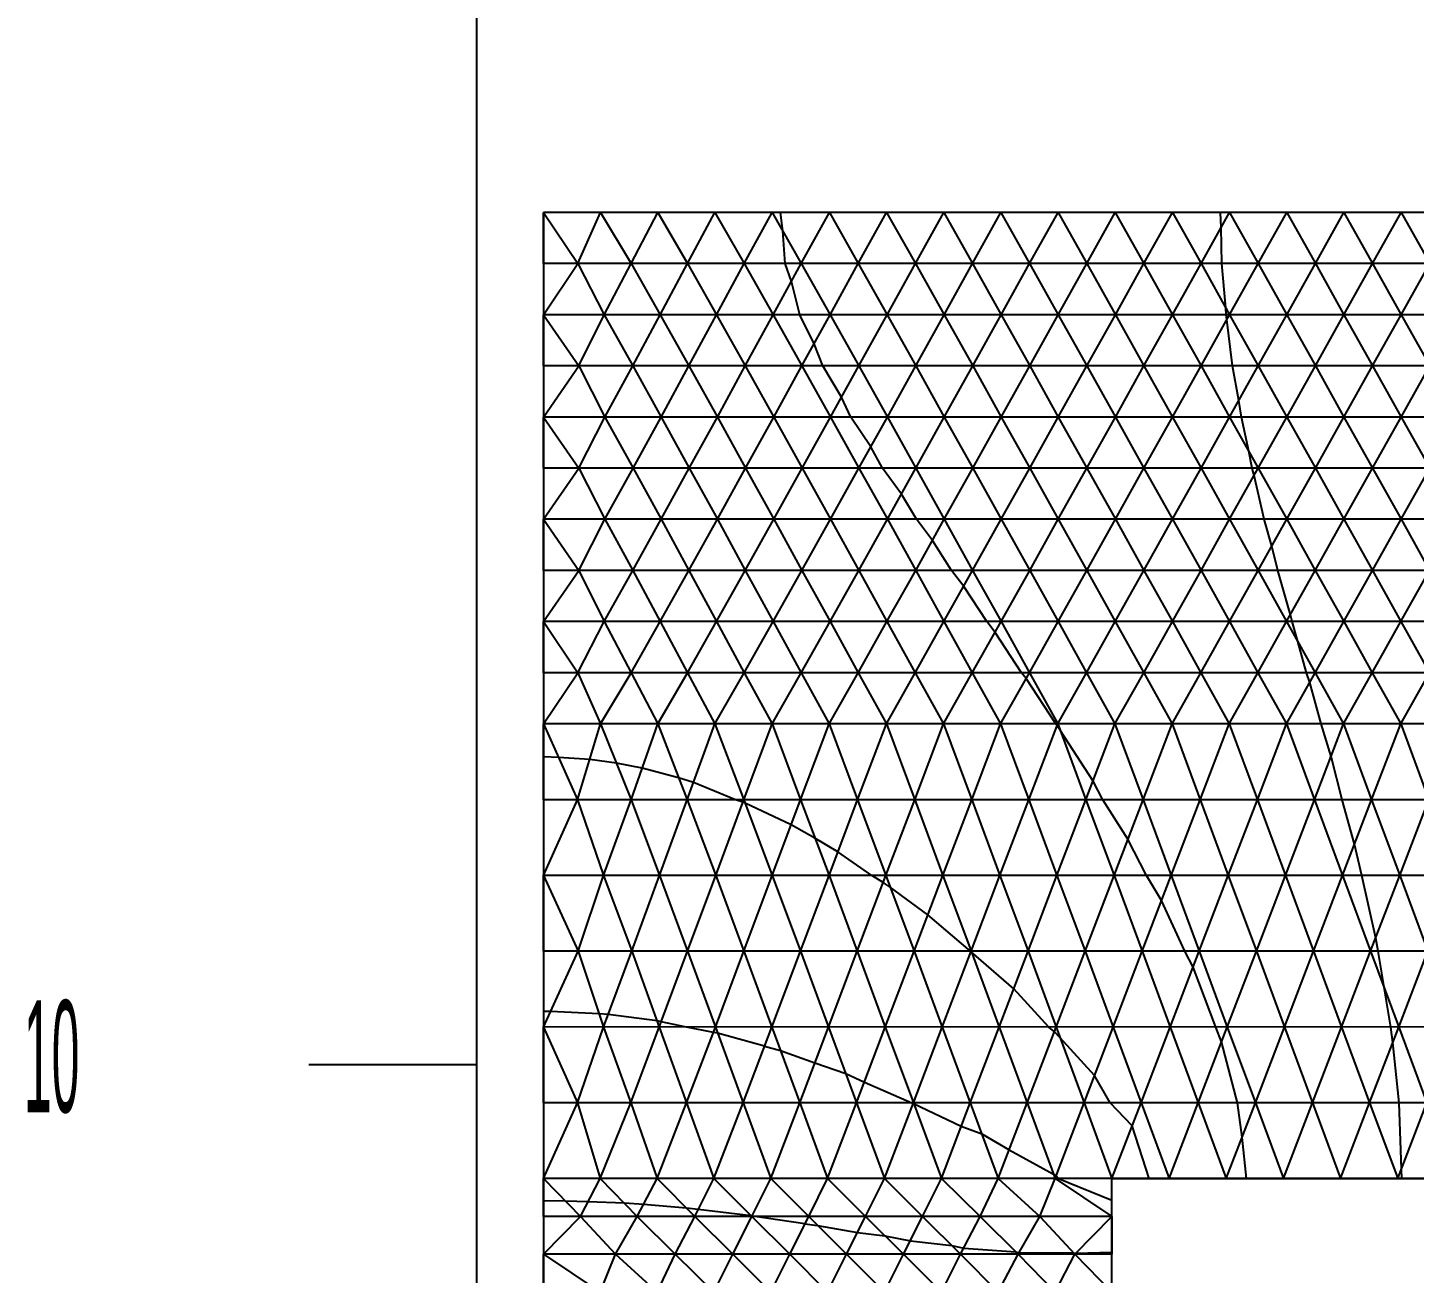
# Model space of a CAD drawing. Extents: x 0.18 to 10.14, y 0.02 to 7.38.
# Drawn here: x 0.261 to 1.227, y 1.091 to 1.959 of the extents above; entities that cross this region are included whole.
import ezdxf

# ---------------------------------------------------------------- set-up
doc = ezdxf.new("R2010")
doc.units = 0
doc.layers.add('1', color=7, linetype='CONTINUOUS')

msp = doc.modelspace()

# ---------------------------------------------------------------- linework, layer by layer
at = {"layer": '1', "color": 5}
for p, q in [((0.573529, 7.102942), (0.573529, 0.397059)), ((0.660011, 1.830233), (0.620165, 1.830233)), ((0.620165, 1.830233), (0.620165, 1.794582)), ((0.699857, 1.830233), (0.660011, 1.830233)), ((0.739703, 1.830233), (0.699857, 1.830233)), ((0.77955, 1.830233), (0.739703, 1.830233)), ((0.819396, 1.830233), (0.77955, 1.830233)), ((0.859242, 1.830233), (0.819396, 1.830233)), ((0.899088, 1.830233), (0.859242, 1.830233)), ((0.938935, 1.830233), (0.899088, 1.830233)), ((0.978781, 1.830233), (0.938935, 1.830233)), ((1.018627, 1.830233), (0.978781, 1.830233)), ((1.058473, 1.830233), (1.018627, 1.830233)), ((1.09832, 1.830233), (1.058473, 1.830233)), ((1.138166, 1.830233), (1.09832, 1.830233)), ((1.178012, 1.830233), (1.138166, 1.830233)), ((1.217858, 1.830233), (1.178012, 1.830233)), ((1.257705, 1.830233), (1.217858, 1.830233)), ((0.620165, 1.794582), (0.620165, 1.758931)), ((0.620165, 1.758931), (0.620165, 1.723281)), ((0.620165, 1.723281), (0.620165, 1.68763)), ((0.620165, 1.68763), (0.620165, 1.651979)), ((0.620165, 1.651979), (0.620165, 1.616329)), ((0.620165, 1.616329), (0.620165, 1.580678)), ((0.620165, 1.580678), (0.620165, 1.545027)), ((0.620165, 1.545027), (0.620165, 1.509377)), ((0.620165, 1.509377), (0.620165, 1.473726)), ((0.620165, 1.473726), (0.620165, 1.42091)), ((0.620165, 1.42091), (0.620165, 1.368094)), ((0.620165, 1.368094), (0.620165, 1.315278)), ((0.620165, 1.315278), (0.620165, 1.262463)), ((0.620165, 1.262463), (0.620165, 1.209647)), ((0.573529, 1.236055), (0.456618, 1.236055)), ((0.620165, 1.209647), (0.620165, 1.156831)), ((0.620165, 1.156831), (0.620165, 1.130423)), ((1.016283, 1.130423), (1.016283, 1.156831)), ((1.016283, 1.156831), (1.056119, 1.156831)), ((1.056119, 1.156831), (1.095955, 1.156831)), ((1.095955, 1.156831), (1.13579, 1.156831)), ((1.13579, 1.156831), (1.175626, 1.156831)), ((1.175626, 1.156831), (1.215461, 1.156831)), ((1.215461, 1.156831), (1.255297, 1.156831)), ((0.620165, 1.130423), (0.620165, 1.104015)), ((1.016283, 1.104015), (1.016283, 1.130423)), ((0.620165, 1.104015), (0.620165, 1.077607)), ((1.016283, 1.077607), (1.016283, 1.104015))]:
    msp.add_line(p, q, dxfattribs=at)
at = {"layer": '1', "color": 253}
for p, q in [((0.620165, 1.794582), (0.620165, 1.830233)), ((0.620165, 1.830233), (0.644054, 1.794582)), ((7.354183, 1.830233), (0.620165, 1.830233)), ((0.644054, 1.794582), (0.660011, 1.830233)), ((0.660011, 1.830233), (0.68141, 1.794582)), ((0.68141, 1.794582), (0.699857, 1.830233)), ((0.699857, 1.830233), (0.720579, 1.794582)), ((0.720579, 1.794582), (0.739703, 1.830233)), ((0.739703, 1.830233), (0.760128, 1.794582)), ((0.760128, 1.794582), (0.77955, 1.830233)), ((0.77955, 1.830233), (0.799806, 1.794582)), ((0.799806, 1.794582), (0.819396, 1.830233)), ((0.819396, 1.830233), (0.839544, 1.794582)), ((0.839544, 1.794582), (0.859242, 1.830233)), ((0.859242, 1.830233), (0.879319, 1.794582)), ((0.879319, 1.794582), (0.899088, 1.830233)), ((0.899088, 1.830233), (0.919116, 1.794582)), ((0.919116, 1.794582), (0.938935, 1.830233)), ((0.938935, 1.830233), (0.958927, 1.794582)), ((0.958927, 1.794582), (0.978781, 1.830233)), ((0.978781, 1.830233), (0.998749, 1.794582)), ((0.998749, 1.794582), (1.018627, 1.830233)), ((1.018627, 1.830233), (1.038577, 1.794582)), ((1.038577, 1.794582), (1.058473, 1.830233)), ((1.058473, 1.830233), (1.078411, 1.794582)), ((1.078411, 1.794582), (1.09832, 1.830233)), ((1.09832, 1.830233), (1.118247, 1.794582)), ((1.118247, 1.794582), (1.138166, 1.830233)), ((1.138166, 1.830233), (1.158087, 1.794582)), ((1.158087, 1.794582), (1.178012, 1.830233)), ((1.178012, 1.830233), (1.197927, 1.794582)), ((1.197927, 1.794582), (1.217858, 1.830233)), ((1.217858, 1.830233), (1.237769, 1.794582)), ((0.620165, 1.794582), (0.620165, 1.758931)), ((0.620165, 1.758931), (0.644054, 1.794582)), ((7.254146, 1.79444), (0.620165, 1.794582)), ((0.644054, 1.794582), (0.662407, 1.758931)), ((0.662407, 1.758931), (0.68141, 1.794582)), ((0.68141, 1.794582), (0.701552, 1.758931)), ((0.701552, 1.758931), (0.720579, 1.794582)), ((0.720579, 1.794582), (0.740827, 1.758931)), ((0.740827, 1.758931), (0.760128, 1.794582)), ((0.760128, 1.794582), (0.780307, 1.758931)), ((0.780307, 1.758931), (0.799806, 1.794582)), ((0.799806, 1.794582), (0.819913, 1.758931)), ((0.819913, 1.758931), (0.839544, 1.794582)), ((0.839544, 1.794582), (0.859596, 1.758931)), ((0.859596, 1.758931), (0.879319, 1.794582)), ((0.879319, 1.794582), (0.899331, 1.758931)), ((0.899331, 1.758931), (0.919116, 1.794582)), ((0.919116, 1.794582), (0.939098, 1.758931)), ((0.939098, 1.758931), (0.958927, 1.794582)), ((0.958927, 1.794582), (0.978889, 1.758931)), ((0.978889, 1.758931), (0.998749, 1.794582)), ((0.998749, 1.794582), (1.018696, 1.758931)), ((1.018696, 1.758931), (1.038577, 1.794582)), ((1.038577, 1.794582), (1.058514, 1.758931)), ((1.058514, 1.758931), (1.078411, 1.794582)), ((1.078411, 1.794582), (1.098339, 1.758931)), ((1.098339, 1.758931), (1.118247, 1.794582)), ((1.118247, 1.794582), (1.138169, 1.758931)), ((1.138169, 1.758931), (1.158087, 1.794582)), ((1.158087, 1.794582), (1.178003, 1.758931)), ((1.178003, 1.758931), (1.197927, 1.794582)), ((1.197927, 1.794582), (1.21784, 1.758931)), ((1.21784, 1.758931), (1.237769, 1.794582)), ((0.620165, 1.723281), (0.620165, 1.758931)), ((0.620165, 1.758931), (0.644719, 1.723281)), ((7.233879, 1.758769), (0.620165, 1.758931)), ((0.644719, 1.723281), (0.662407, 1.758931)), ((0.662407, 1.758931), (0.682542, 1.723281)), ((0.682542, 1.723281), (0.701552, 1.758931)), ((0.701552, 1.758931), (0.721549, 1.723281)), ((0.721549, 1.723281), (0.740827, 1.758931)), ((0.740827, 1.758931), (0.760849, 1.723281)), ((0.760849, 1.723281), (0.780307, 1.758931)), ((0.780307, 1.758931), (0.800319, 1.723281)), ((0.800319, 1.723281), (0.819913, 1.758931)), ((0.819913, 1.758931), (0.839905, 1.723281)), ((0.839905, 1.723281), (0.859596, 1.758931)), ((0.859596, 1.758931), (0.87957, 1.723281)), ((0.87957, 1.723281), (0.899331, 1.758931)), ((0.899331, 1.758931), (0.919288, 1.723281)), ((0.919288, 1.723281), (0.939098, 1.758931)), ((0.939098, 1.758931), (0.959044, 1.723281)), ((0.959044, 1.723281), (0.978889, 1.758931)), ((0.978889, 1.758931), (0.998825, 1.723281)), ((0.998825, 1.723281), (1.018696, 1.758931)), ((1.018696, 1.758931), (1.038625, 1.723281)), ((1.038625, 1.723281), (1.058514, 1.758931)), ((1.058514, 1.758931), (1.078437, 1.723281)), ((1.078437, 1.723281), (1.098339, 1.758931)), ((1.098339, 1.758931), (1.118258, 1.723281)), ((1.118258, 1.723281), (1.138169, 1.758931)), ((1.138169, 1.758931), (1.158085, 1.723281)), ((1.158085, 1.723281), (1.178003, 1.758931)), ((1.178003, 1.758931), (1.197915, 1.723281)), ((1.197915, 1.723281), (1.21784, 1.758931)), ((1.21784, 1.758931), (1.237749, 1.723281)), ((0.620165, 1.723281), (0.620165, 1.68763)), ((0.620165, 1.68763), (0.644719, 1.723281)), ((7.213634, 1.72314), (0.620165, 1.723281)), ((0.644719, 1.723281), (0.662869, 1.68763)), ((0.662869, 1.68763), (0.682542, 1.723281)), ((0.682542, 1.723281), (0.702157, 1.68763)), ((0.702157, 1.68763), (0.721549, 1.723281)), ((0.721549, 1.723281), (0.741365, 1.68763)), ((0.741365, 1.68763), (0.760849, 1.723281)), ((0.760849, 1.723281), (0.780724, 1.68763)), ((0.780724, 1.68763), (0.800319, 1.723281)), ((0.800319, 1.723281), (0.820219, 1.68763)), ((0.820219, 1.68763), (0.839905, 1.723281)), ((0.839905, 1.723281), (0.859814, 1.68763)), ((0.859814, 1.68763), (0.87957, 1.723281)), ((0.87957, 1.723281), (0.899482, 1.68763)), ((0.899482, 1.68763), (0.919288, 1.723281)), ((0.919288, 1.723281), (0.939203, 1.68763)), ((0.939203, 1.68763), (0.959044, 1.723281)), ((0.959044, 1.723281), (0.978959, 1.68763)), ((0.978959, 1.68763), (0.998825, 1.723281)), ((0.998825, 1.723281), (1.01874, 1.68763)), ((1.01874, 1.68763), (1.038625, 1.723281)), ((1.038625, 1.723281), (1.058539, 1.68763)), ((1.058539, 1.68763), (1.078437, 1.723281)), ((1.078437, 1.723281), (1.09835, 1.68763)), ((1.09835, 1.68763), (1.118258, 1.723281)), ((1.118258, 1.723281), (1.138169, 1.68763)), ((1.138169, 1.68763), (1.158085, 1.723281)), ((1.158085, 1.723281), (1.177994, 1.68763)), ((1.177994, 1.68763), (1.197915, 1.723281)), ((1.197915, 1.723281), (1.217823, 1.68763)), ((1.217823, 1.68763), (1.237749, 1.723281)), ((0.620165, 1.651979), (0.620165, 1.68763)), ((0.620165, 1.68763), (0.644838, 1.651979)), ((7.392465, 1.687346), (0.620165, 1.68763)), ((0.644838, 1.651979), (0.662869, 1.68763)), ((0.662869, 1.68763), (0.682787, 1.651979)), ((0.682787, 1.651979), (0.702157, 1.68763)), ((0.702157, 1.68763), (0.721821, 1.651979)), ((0.721821, 1.651979), (0.741365, 1.68763)), ((0.741365, 1.68763), (0.761086, 1.651979)), ((0.761086, 1.651979), (0.780724, 1.68763)), ((0.780724, 1.68763), (0.800503, 1.651979)), ((0.800503, 1.651979), (0.820219, 1.68763)), ((0.820219, 1.68763), (0.840039, 1.651979)), ((0.840039, 1.651979), (0.859814, 1.68763)), ((0.859814, 1.68763), (0.879664, 1.651979)), ((0.879664, 1.651979), (0.899482, 1.68763)), ((0.899482, 1.68763), (0.919352, 1.651979)), ((0.919352, 1.651979), (0.939203, 1.68763)), ((0.939203, 1.68763), (0.959086, 1.651979)), ((0.959086, 1.651979), (0.978959, 1.68763)), ((0.978959, 1.68763), (0.99885, 1.651979)), ((0.99885, 1.651979), (1.01874, 1.68763)), ((1.01874, 1.68763), (1.038637, 1.651979)), ((1.038637, 1.651979), (1.058539, 1.68763)), ((1.058539, 1.68763), (1.078439, 1.651979)), ((1.078439, 1.651979), (1.09835, 1.68763)), ((1.09835, 1.68763), (1.118251, 1.651979)), ((1.118251, 1.651979), (1.138169, 1.68763)), ((1.138169, 1.68763), (1.158071, 1.651979)), ((1.158071, 1.651979), (1.177994, 1.68763)), ((1.177994, 1.68763), (1.197896, 1.651979)), ((1.197896, 1.651979), (1.217823, 1.68763)), ((1.217823, 1.68763), (1.237724, 1.651979)), ((0.620165, 1.651979), (0.620165, 1.616329)), ((0.620165, 1.616329), (0.644838, 1.651979)), ((7.372298, 1.651848), (0.620165, 1.651979)), ((0.644838, 1.651979), (0.66287, 1.616329)), ((0.66287, 1.616329), (0.682787, 1.651979)), ((0.682787, 1.651979), (0.702158, 1.616329)), ((0.702158, 1.616329), (0.721821, 1.651979)), ((0.721821, 1.651979), (0.741366, 1.616329)), ((0.741366, 1.616329), (0.761086, 1.651979)), ((0.761086, 1.651979), (0.780724, 1.616329)), ((0.780724, 1.616329), (0.800503, 1.651979)), ((0.800503, 1.651979), (0.820216, 1.616329)), ((0.820216, 1.616329), (0.840039, 1.651979)), ((0.840039, 1.651979), (0.85981, 1.616329)), ((0.85981, 1.616329), (0.879664, 1.651979)), ((0.879664, 1.651979), (0.899476, 1.616329)), ((0.899476, 1.616329), (0.919352, 1.651979)), ((0.919352, 1.651979), (0.939192, 1.616329)), ((0.939192, 1.616329), (0.959086, 1.651979)), ((0.959086, 1.651979), (0.978945, 1.616329)), ((0.978945, 1.616329), (0.99885, 1.651979)), ((0.99885, 1.651979), (1.018723, 1.616329)), ((1.018723, 1.616329), (1.038637, 1.651979)), ((1.038637, 1.651979), (1.058518, 1.616329)), ((1.058518, 1.616329), (1.078439, 1.651979)), ((1.078439, 1.651979), (1.098326, 1.616329)), ((1.098326, 1.616329), (1.118251, 1.651979)), ((1.118251, 1.651979), (1.138141, 1.616329)), ((1.138141, 1.616329), (1.158071, 1.651979)), ((1.158071, 1.651979), (1.177962, 1.616329)), ((1.177962, 1.616329), (1.197896, 1.651979)), ((1.197896, 1.651979), (1.217788, 1.616329)), ((1.217788, 1.616329), (1.237724, 1.651979)), ((0.620165, 1.580678), (0.620165, 1.616329)), ((0.620165, 1.616329), (0.64472, 1.580678)), ((7.352084, 1.61627), (0.620165, 1.616329)), ((0.64472, 1.580678), (0.66287, 1.616329)), ((0.66287, 1.616329), (0.682544, 1.580678)), ((0.682544, 1.580678), (0.702158, 1.616329)), ((0.702158, 1.616329), (0.721549, 1.580678)), ((0.721549, 1.580678), (0.741366, 1.616329)), ((0.741366, 1.616329), (0.760846, 1.580678)), ((0.760846, 1.580678), (0.780724, 1.616329)), ((0.780724, 1.616329), (0.800313, 1.580678)), ((0.800313, 1.580678), (0.820216, 1.616329)), ((0.820216, 1.616329), (0.839894, 1.580678)), ((0.839894, 1.580678), (0.85981, 1.616329)), ((0.85981, 1.616329), (0.879552, 1.580678)), ((0.879552, 1.580678), (0.899476, 1.616329)), ((0.899476, 1.616329), (0.919265, 1.580678)), ((0.919265, 1.580678), (0.939192, 1.616329)), ((0.939192, 1.616329), (0.959014, 1.580678)), ((0.959014, 1.580678), (0.978945, 1.616329)), ((0.978945, 1.616329), (0.998789, 1.580678)), ((0.998789, 1.580678), (1.018723, 1.616329)), ((1.018723, 1.616329), (1.038582, 1.580678)), ((1.038582, 1.580678), (1.058518, 1.616329)), ((1.058518, 1.616329), (1.078386, 1.580678)), ((1.078386, 1.580678), (1.098326, 1.616329)), ((1.098326, 1.616329), (1.118199, 1.580678)), ((1.118199, 1.580678), (1.138141, 1.616329)), ((1.138141, 1.616329), (1.158018, 1.580678)), ((1.158018, 1.580678), (1.177962, 1.616329)), ((1.177962, 1.616329), (1.197842, 1.580678)), ((1.197842, 1.580678), (1.217788, 1.616329)), ((1.217788, 1.616329), (1.237668, 1.580678)), ((7.371721, 1.580726), (0.620165, 1.580678)), ((0.620165, 1.580678), (0.620165, 1.545027)), ((0.620165, 1.545027), (0.64472, 1.580678)), ((0.64472, 1.580678), (0.662406, 1.545027)), ((0.662406, 1.545027), (0.682544, 1.580678)), ((0.682544, 1.580678), (0.701547, 1.545027)), ((0.701547, 1.545027), (0.721549, 1.580678)), ((0.721549, 1.580678), (0.740817, 1.545027)), ((0.740817, 1.545027), (0.760846, 1.580678)), ((0.760846, 1.580678), (0.78029, 1.545027)), ((0.78029, 1.545027), (0.800313, 1.580678)), ((0.800313, 1.580678), (0.819887, 1.545027)), ((0.819887, 1.545027), (0.839894, 1.580678)), ((0.839894, 1.580678), (0.859561, 1.545027)), ((0.859561, 1.545027), (0.879552, 1.580678)), ((0.879552, 1.580678), (0.899286, 1.545027)), ((0.899286, 1.545027), (0.919265, 1.580678)), ((0.919265, 1.580678), (0.939044, 1.545027)), ((0.939044, 1.545027), (0.959014, 1.580678)), ((0.959014, 1.580678), (0.978824, 1.545027)), ((0.978824, 1.545027), (0.998789, 1.580678)), ((0.998789, 1.580678), (1.01862, 1.545027)), ((1.01862, 1.545027), (1.038582, 1.580678)), ((1.038582, 1.580678), (1.058426, 1.545027)), ((1.058426, 1.545027), (1.078386, 1.580678)), ((1.078386, 1.580678), (1.09824, 1.545027)), ((1.09824, 1.545027), (1.118199, 1.580678)), ((1.118199, 1.580678), (1.138059, 1.545027)), ((1.138059, 1.545027), (1.158018, 1.580678)), ((1.158018, 1.580678), (1.177881, 1.545027)), ((1.177881, 1.545027), (1.197842, 1.580678)), ((1.197842, 1.580678), (1.217706, 1.545027)), ((1.217706, 1.545027), (1.237668, 1.580678)), ((7.391325, 1.545134), (0.620165, 1.545027)), ((0.620165, 1.509377), (0.620165, 1.545027)), ((0.620165, 1.545027), (0.644049, 1.509377)), ((0.644049, 1.509377), (0.662406, 1.545027)), ((0.662406, 1.545027), (0.681396, 1.509377)), ((0.681396, 1.509377), (0.701547, 1.545027)), ((0.701547, 1.545027), (0.720556, 1.509377)), ((0.720556, 1.509377), (0.740817, 1.545027)), ((0.740817, 1.545027), (0.760093, 1.509377)), ((0.760093, 1.509377), (0.78029, 1.545027)), ((0.78029, 1.545027), (0.799756, 1.509377)), ((0.799756, 1.509377), (0.819887, 1.545027)), ((0.819887, 1.545027), (0.839482, 1.509377)), ((0.839482, 1.509377), (0.859561, 1.545027)), ((0.859561, 1.545027), (0.879242, 1.509377)), ((0.879242, 1.509377), (0.899286, 1.545027)), ((0.899286, 1.545027), (0.919025, 1.509377)), ((0.919025, 1.509377), (0.939044, 1.545027)), ((0.939044, 1.545027), (0.958821, 1.509377)), ((0.958821, 1.509377), (0.978824, 1.545027)), ((0.978824, 1.545027), (0.998627, 1.509377)), ((0.998627, 1.509377), (1.01862, 1.545027)), ((1.01862, 1.545027), (1.03844, 1.509377)), ((1.03844, 1.509377), (1.058426, 1.545027)), ((1.058426, 1.545027), (1.078258, 1.509377)), ((1.078258, 1.509377), (1.09824, 1.545027)), ((1.09824, 1.545027), (1.118079, 1.509377)), ((1.118079, 1.509377), (1.138059, 1.545027)), ((1.138059, 1.545027), (1.157902, 1.509377)), ((1.157902, 1.509377), (1.177881, 1.545027)), ((1.177881, 1.545027), (1.197727, 1.509377)), ((1.197727, 1.509377), (1.217706, 1.545027)), ((1.217706, 1.545027), (1.237552, 1.509377)), ((7.450747, 1.509545), (0.620165, 1.509377)), ((0.620165, 1.509377), (0.620165, 1.473726)), ((0.620165, 1.473726), (0.644049, 1.509377)), ((0.644049, 1.509377), (0.659991, 1.473726)), ((0.659991, 1.473726), (0.681396, 1.509377)), ((0.681396, 1.509377), (0.699816, 1.473726)), ((0.699816, 1.473726), (0.720556, 1.509377)), ((0.720556, 1.509377), (0.739642, 1.473726)), ((0.739642, 1.473726), (0.760093, 1.509377)), ((0.760093, 1.509377), (0.779468, 1.473726)), ((0.779468, 1.473726), (0.799756, 1.509377)), ((0.799756, 1.509377), (0.819294, 1.473726)), ((0.819294, 1.473726), (0.839482, 1.509377)), ((0.839482, 1.509377), (0.85912, 1.473726)), ((0.85912, 1.473726), (0.879242, 1.509377)), ((0.879242, 1.509377), (0.898946, 1.473726)), ((0.898946, 1.473726), (0.919025, 1.509377)), ((0.919025, 1.509377), (0.938772, 1.473726)), ((0.938772, 1.473726), (0.958821, 1.509377)), ((0.958821, 1.509377), (0.978598, 1.473726)), ((0.978598, 1.473726), (0.998627, 1.509377)), ((0.998627, 1.509377), (1.018425, 1.473726)), ((1.018425, 1.473726), (1.03844, 1.509377)), ((1.03844, 1.509377), (1.05825, 1.473726)), ((1.05825, 1.473726), (1.078258, 1.509377)), ((1.078258, 1.509377), (1.098076, 1.473726)), ((1.098076, 1.473726), (1.118079, 1.509377)), ((1.118079, 1.509377), (1.137902, 1.473726)), ((1.137902, 1.473726), (1.157902, 1.509377)), ((1.157902, 1.509377), (1.177728, 1.473726)), ((1.177728, 1.473726), (1.197727, 1.509377)), ((1.197727, 1.509377), (1.217554, 1.473726)), ((1.217554, 1.473726), (1.237552, 1.509377)), ((0.620165, 1.42091), (0.620165, 1.473726)), ((0.620165, 1.473726), (0.643965, 1.42091)), ((7.908321, 1.473726), (0.620165, 1.473726)), ((0.643965, 1.42091), (0.659991, 1.473726)), ((0.659991, 1.473726), (0.6812, 1.42091)), ((0.6812, 1.42091), (0.699816, 1.473726)), ((0.699816, 1.473726), (0.720276, 1.42091)), ((0.720276, 1.42091), (0.739642, 1.473726)), ((0.739642, 1.473726), (0.759764, 1.42091)), ((0.759764, 1.42091), (0.779468, 1.473726)), ((0.779468, 1.473726), (0.799402, 1.42091)), ((0.799402, 1.42091), (0.819294, 1.473726)), ((0.819294, 1.473726), (0.839112, 1.42091)), ((0.839112, 1.42091), (0.85912, 1.473726)), ((0.85912, 1.473726), (0.878861, 1.42091)), ((0.878861, 1.42091), (0.898946, 1.473726)), ((0.898946, 1.473726), (0.918632, 1.42091)), ((0.918632, 1.42091), (0.938772, 1.473726)), ((0.938772, 1.473726), (0.958418, 1.42091)), ((0.958418, 1.42091), (0.978598, 1.473726)), ((0.978598, 1.473726), (0.998214, 1.42091)), ((0.998214, 1.42091), (1.018425, 1.473726)), ((1.018425, 1.473726), (1.038019, 1.42091)), ((1.038019, 1.42091), (1.05825, 1.473726)), ((1.05825, 1.473726), (1.077832, 1.42091)), ((1.077832, 1.42091), (1.098076, 1.473726)), ((1.098076, 1.473726), (1.11765, 1.42091)), ((1.11765, 1.42091), (1.137902, 1.473726)), ((1.137902, 1.473726), (1.157472, 1.42091)), ((1.157472, 1.42091), (1.177728, 1.473726)), ((1.177728, 1.473726), (1.197296, 1.42091)), ((1.197296, 1.42091), (1.217554, 1.473726)), ((1.217554, 1.473726), (1.237122, 1.42091)), ((7.769044, 1.421027), (0.620165, 1.42091)), ((0.620165, 1.42091), (0.620165, 1.368094)), ((0.620165, 1.368094), (0.643965, 1.42091)), ((0.643965, 1.42091), (0.662107, 1.368094)), ((0.662107, 1.368094), (0.6812, 1.42091)), ((0.6812, 1.42091), (0.701044, 1.368094)), ((0.701044, 1.368094), (0.720276, 1.42091)), ((0.720276, 1.42091), (0.740192, 1.368094)), ((0.740192, 1.368094), (0.759764, 1.42091)), ((0.759764, 1.42091), (0.779603, 1.368094)), ((0.779603, 1.368094), (0.799402, 1.42091)), ((0.799402, 1.42091), (0.81917, 1.368094)), ((0.81917, 1.368094), (0.839112, 1.42091)), ((0.839112, 1.42091), (0.858826, 1.368094)), ((0.858826, 1.368094), (0.878861, 1.42091)), ((0.878861, 1.42091), (0.89853, 1.368094)), ((0.89853, 1.368094), (0.918632, 1.42091)), ((0.918632, 1.42091), (0.938266, 1.368094)), ((0.938266, 1.368094), (0.958418, 1.42091)), ((0.958418, 1.42091), (0.978024, 1.368094)), ((0.978024, 1.368094), (0.998214, 1.42091)), ((0.998214, 1.42091), (1.0178, 1.368094)), ((1.0178, 1.368094), (1.038019, 1.42091)), ((1.038019, 1.42091), (1.057593, 1.368094)), ((1.057593, 1.368094), (1.077832, 1.42091)), ((1.077832, 1.42091), (1.0974, 1.368094)), ((1.0974, 1.368094), (1.11765, 1.42091)), ((1.11765, 1.42091), (1.137216, 1.368094)), ((1.137216, 1.368094), (1.157472, 1.42091)), ((1.157472, 1.42091), (1.177037, 1.368094)), ((1.177037, 1.368094), (1.197296, 1.42091)), ((1.197296, 1.42091), (1.216862, 1.368094)), ((1.216862, 1.368094), (1.237122, 1.42091)), ((7.749104, 1.368233), (0.620165, 1.368094)), ((0.620165, 1.315278), (0.620165, 1.368094)), ((0.620165, 1.368094), (0.644415, 1.315278)), ((0.644415, 1.315278), (0.662107, 1.368094)), ((0.662107, 1.368094), (0.681855, 1.315278)), ((0.681855, 1.315278), (0.701044, 1.368094)), ((0.701044, 1.368094), (0.720633, 1.315278)), ((0.720633, 1.315278), (0.740192, 1.368094)), ((0.740192, 1.368094), (0.75983, 1.315278)), ((0.75983, 1.315278), (0.779603, 1.368094)), ((0.779603, 1.368094), (0.799259, 1.315278)), ((0.799259, 1.315278), (0.81917, 1.368094)), ((0.81917, 1.368094), (0.838821, 1.315278)), ((0.838821, 1.315278), (0.858826, 1.368094)), ((0.858826, 1.368094), (0.878458, 1.315278)), ((0.878458, 1.315278), (0.89853, 1.368094)), ((0.89853, 1.368094), (0.91814, 1.315278)), ((0.91814, 1.315278), (0.938266, 1.368094)), ((0.938266, 1.368094), (0.957853, 1.315278)), ((0.957853, 1.315278), (0.978024, 1.368094)), ((0.978024, 1.368094), (0.997593, 1.315278)), ((0.997593, 1.315278), (1.0178, 1.368094)), ((1.0178, 1.368094), (1.03736, 1.315278)), ((1.03736, 1.315278), (1.057593, 1.368094)), ((1.057593, 1.368094), (1.077151, 1.315278)), ((1.077151, 1.315278), (1.0974, 1.368094)), ((1.0974, 1.368094), (1.116959, 1.315278)), ((1.116959, 1.315278), (1.137216, 1.368094)), ((1.137216, 1.368094), (1.156777, 1.315278)), ((1.156777, 1.315278), (1.177037, 1.368094)), ((1.177037, 1.368094), (1.196601, 1.315278)), ((1.196601, 1.315278), (1.216862, 1.368094)), ((1.216862, 1.368094), (1.236428, 1.315278)), ((7.729073, 1.31539), (0.620165, 1.315278)), ((0.620165, 1.315278), (0.620165, 1.262463)), ((0.620165, 1.262463), (0.644415, 1.315278)), ((0.644415, 1.315278), (0.662033, 1.262463)), ((0.662033, 1.262463), (0.681855, 1.315278)), ((0.681855, 1.315278), (0.7009, 1.262463)), ((0.7009, 1.262463), (0.720633, 1.315278)), ((0.720633, 1.315278), (0.739977, 1.262463)), ((0.739977, 1.262463), (0.75983, 1.315278)), ((0.75983, 1.315278), (0.779317, 1.262463)), ((0.779317, 1.262463), (0.799259, 1.315278)), ((0.799259, 1.315278), (0.818814, 1.262463)), ((0.818814, 1.262463), (0.838821, 1.315278)), ((0.838821, 1.315278), (0.858398, 1.262463)), ((0.858398, 1.262463), (0.878458, 1.315278)), ((0.878458, 1.315278), (0.898032, 1.262463)), ((0.898032, 1.262463), (0.91814, 1.315278)), ((0.91814, 1.315278), (0.937699, 1.262463)), ((0.937699, 1.262463), (0.957853, 1.315278)), ((0.957853, 1.315278), (0.977394, 1.262463)), ((0.977394, 1.262463), (0.997593, 1.315278)), ((0.997593, 1.315278), (1.017125, 1.262463)), ((1.017125, 1.262463), (1.03736, 1.315278)), ((1.03736, 1.315278), (1.056896, 1.262463)), ((1.056896, 1.262463), (1.077151, 1.315278)), ((1.077151, 1.315278), (1.096697, 1.262463)), ((1.096697, 1.262463), (1.116959, 1.315278)), ((1.116959, 1.315278), (1.136513, 1.262463)), ((1.136513, 1.262463), (1.156777, 1.315278)), ((1.156777, 1.315278), (1.176337, 1.262463)), ((1.176337, 1.262463), (1.196601, 1.315278)), ((1.196601, 1.315278), (1.216165, 1.262463)), ((1.216165, 1.262463), (1.236428, 1.315278)), ((7.748929, 1.262588), (0.620165, 1.262463)), ((0.620165, 1.209647), (0.620165, 1.262463)), ((0.620165, 1.262463), (0.643881, 1.209647)), ((0.643881, 1.209647), (0.662033, 1.262463)), ((0.662033, 1.262463), (0.680983, 1.209647)), ((0.680983, 1.209647), (0.7009, 1.262463)), ((0.7009, 1.262463), (0.719919, 1.209647)), ((0.719919, 1.209647), (0.739977, 1.262463)), ((0.739977, 1.262463), (0.759264, 1.209647)), ((0.759264, 1.209647), (0.779317, 1.262463)), ((0.779317, 1.262463), (0.79876, 1.209647)), ((0.79876, 1.209647), (0.818814, 1.262463)), ((0.818814, 1.262463), (0.838327, 1.209647)), ((0.838327, 1.209647), (0.858398, 1.262463)), ((0.858398, 1.262463), (0.877934, 1.209647)), ((0.877934, 1.209647), (0.898032, 1.262463)), ((0.898032, 1.262463), (0.917564, 1.209647)), ((0.917564, 1.209647), (0.937699, 1.262463)), ((0.937699, 1.262463), (0.957212, 1.209647)), ((0.957212, 1.209647), (0.977394, 1.262463)), ((0.977394, 1.262463), (0.996885, 1.209647)), ((0.996885, 1.209647), (1.017125, 1.262463)), ((1.017125, 1.262463), (1.036621, 1.209647)), ((1.036621, 1.209647), (1.056896, 1.262463)), ((1.056896, 1.262463), (1.076421, 1.209647)), ((1.076421, 1.209647), (1.096697, 1.262463)), ((1.096697, 1.262463), (1.116241, 1.209647)), ((1.116241, 1.209647), (1.136513, 1.262463)), ((1.136513, 1.262463), (1.156067, 1.209647)), ((1.156067, 1.209647), (1.176337, 1.262463)), ((1.176337, 1.262463), (1.195898, 1.209647)), ((1.195898, 1.209647), (1.216165, 1.262463)), ((1.216165, 1.262463), (1.23573, 1.209647)), ((7.848769, 1.209884), (0.620165, 1.209647)), ((0.620165, 1.209647), (0.620165, 1.156831)), ((0.620165, 1.156831), (0.643881, 1.209647)), ((0.643881, 1.209647), (0.659776, 1.156831)), ((0.659776, 1.156831), (0.680983, 1.209647)), ((0.680983, 1.209647), (0.699388, 1.156831)), ((0.699388, 1.156831), (0.719919, 1.209647)), ((0.719919, 1.209647), (0.739, 1.156831)), ((0.739, 1.156831), (0.759264, 1.209647)), ((0.759264, 1.209647), (0.778612, 1.156831)), ((0.778612, 1.156831), (0.79876, 1.209647)), ((0.79876, 1.209647), (0.818224, 1.156831)), ((0.818224, 1.156831), (0.838327, 1.209647)), ((0.838327, 1.209647), (0.857836, 1.156831)), ((0.857836, 1.156831), (0.877934, 1.209647)), ((0.877934, 1.209647), (0.897448, 1.156831)), ((0.897448, 1.156831), (0.917564, 1.209647)), ((0.917564, 1.209647), (0.937059, 1.156831)), ((0.937059, 1.156831), (0.957212, 1.209647)), ((0.957212, 1.209647), (0.976671, 1.156831)), ((0.976671, 1.156831), (0.996885, 1.209647)), ((0.996885, 1.209647), (1.016283, 1.156831)), ((1.016283, 1.156831), (1.036621, 1.209647)), ((1.036621, 1.209647), (1.056119, 1.156831)), ((1.056119, 1.156831), (1.076421, 1.209647)), ((1.076421, 1.209647), (1.095955, 1.156831)), ((1.095955, 1.156831), (1.116241, 1.209647)), ((1.116241, 1.209647), (1.13579, 1.156831)), ((1.13579, 1.156831), (1.156067, 1.209647)), ((1.156067, 1.209647), (1.175626, 1.156831)), ((1.175626, 1.156831), (1.195898, 1.209647)), ((1.195898, 1.209647), (1.215461, 1.156831)), ((1.215461, 1.156831), (1.23573, 1.209647)), ((0.620165, 1.130423), (0.620165, 1.156831)), ((0.620165, 1.156831), (0.646051, 1.130423)), ((8.276347, 1.156831), (0.620165, 1.156831)), ((0.646051, 1.130423), (0.659776, 1.156831)), ((0.659776, 1.156831), (0.685546, 1.130423)), ((0.685546, 1.130423), (0.699388, 1.156831)), ((0.699388, 1.156831), (0.725553, 1.130423)), ((0.725553, 1.130423), (0.739, 1.156831)), ((0.739, 1.156831), (0.765331, 1.130423)), ((0.765331, 1.130423), (0.778612, 1.156831)), ((0.778612, 1.156831), (0.805006, 1.130423)), ((0.805006, 1.130423), (0.818224, 1.156831)), ((0.818224, 1.156831), (0.84467, 1.130423)), ((0.84467, 1.130423), (0.857836, 1.156831)), ((0.857836, 1.156831), (0.884401, 1.130423)), ((0.884401, 1.130423), (0.897448, 1.156831)), ((0.897448, 1.156831), (0.924445, 1.130423)), ((0.924445, 1.130423), (0.937059, 1.156831)), ((0.937059, 1.156831), (0.96596, 1.130423)), ((0.96596, 1.130423), (0.976671, 1.156831)), ((0.976671, 1.156831), (1.016283, 1.130423)), ((1.016283, 1.130423), (1.016283, 1.156831)), ((0.620165, 1.130423), (0.620165, 1.104015)), ((0.620165, 1.104015), (0.646051, 1.130423)), ((1.016283, 1.130423), (0.620165, 1.130423)), ((0.646051, 1.130423), (0.670474, 1.104015)), ((0.670474, 1.104015), (0.685546, 1.130423)), ((0.685546, 1.130423), (0.711997, 1.104015)), ((0.711997, 1.104015), (0.725553, 1.130423)), ((0.725553, 1.130423), (0.752047, 1.104015)), ((0.752047, 1.104015), (0.765331, 1.130423)), ((0.765331, 1.130423), (0.791775, 1.104015)), ((0.791775, 1.104015), (0.805006, 1.130423)), ((0.805006, 1.130423), (0.831438, 1.104015)), ((0.831438, 1.104015), (0.84467, 1.130423)), ((0.84467, 1.130423), (0.871113, 1.104015)), ((0.871113, 1.104015), (0.884401, 1.130423)), ((0.884401, 1.130423), (0.910896, 1.104015)), ((0.910896, 1.104015), (0.924445, 1.130423)), ((0.924445, 1.130423), (0.950905, 1.104015)), ((0.950905, 1.104015), (0.96596, 1.130423)), ((0.96596, 1.130423), (0.990398, 1.104015)), ((0.990398, 1.104015), (1.016283, 1.130423)), ((1.016283, 1.130423), (1.016283, 1.104015)), ((0.620165, 1.077607), (0.620165, 1.104015)), ((0.620165, 1.104015), (0.659776, 1.077607)), ((1.016283, 1.104015), (0.620165, 1.104015)), ((0.659776, 1.077607), (0.670474, 1.104015)), ((0.670474, 1.104015), (0.699388, 1.077607)), ((0.699388, 1.077607), (0.711997, 1.104015)), ((0.711997, 1.104015), (0.739, 1.077607)), ((0.739, 1.077607), (0.752047, 1.104015)), ((0.752047, 1.104015), (0.778612, 1.077607)), ((0.778612, 1.077607), (0.791775, 1.104015)), ((0.791775, 1.104015), (0.818224, 1.077607)), ((0.818224, 1.077607), (0.831438, 1.104015)), ((0.831438, 1.104015), (0.857836, 1.077607)), ((0.857836, 1.077607), (0.871113, 1.104015)), ((0.871113, 1.104015), (0.897448, 1.077607)), ((0.897448, 1.077607), (0.910896, 1.104015)), ((0.910896, 1.104015), (0.937059, 1.077607)), ((0.937059, 1.077607), (0.950905, 1.104015)), ((0.950905, 1.104015), (0.976671, 1.077607)), ((0.976671, 1.077607), (0.990398, 1.104015)), ((0.990398, 1.104015), (1.016283, 1.077607)), ((1.016283, 1.077607), (1.016283, 1.104015))]:
    msp.add_line(p, q, dxfattribs=at)
at = {"layer": '1', "color": 6}
for p, q in [((0.786901, 1.817295), (0.785277, 1.830233)), ((1.092473, 1.819764), (1.092079, 1.830233)), ((0.788587, 1.794582), (0.786901, 1.817295)), ((1.092935, 1.794582), (1.092473, 1.819764)), ((0.793002, 1.782143), (0.788587, 1.794582)), ((1.095621, 1.763794), (1.092935, 1.794582)), ((0.79885, 1.758931), (0.793002, 1.782143)), ((0.80882, 1.738749), (0.79885, 1.758931)), ((1.095989, 1.758931), (1.095621, 1.763794)), ((1.096482, 1.755606), (1.095989, 1.758931)), ((1.100352, 1.723281), (1.096482, 1.755606)), ((0.814757, 1.723281), (0.80882, 1.738749)), ((0.827805, 1.701369), (0.814757, 1.723281)), ((1.104806, 1.699192), (1.100352, 1.723281)), ((0.834418, 1.68763), (0.827805, 1.701369)), ((1.106586, 1.68763), (1.104806, 1.699192)), ((0.848297, 1.666867), (0.834418, 1.68763)), ((1.111629, 1.663841), (1.106586, 1.68763)), ((0.856518, 1.651979), (0.848297, 1.666867)), ((1.114108, 1.651979), (1.111629, 1.663841)), ((0.869563, 1.633842), (0.856518, 1.651979)), ((1.115456, 1.646979), (1.114108, 1.651979)), ((1.122487, 1.616329), (1.115456, 1.646979)), ((0.880103, 1.616329), (0.869563, 1.633842)), ((0.891218, 1.601553), (0.880103, 1.616329)), ((1.127738, 1.597731), (1.122487, 1.616329)), ((0.904458, 1.580678), (0.891218, 1.601553)), ((1.13185, 1.580678), (1.127738, 1.597731)), ((0.913031, 1.569555), (0.904458, 1.580678)), ((1.140704, 1.549751), (1.13185, 1.580678)), ((0.929029, 1.545027), (0.913031, 1.569555)), ((1.141861, 1.545027), (1.140704, 1.549751)), ((0.934844, 1.537547), (0.929029, 1.545027)), ((0.953378, 1.509377), (0.934844, 1.537547)), ((1.145762, 1.531189), (1.141861, 1.545027)), ((1.151994, 1.509377), (1.145762, 1.531189)), ((0.956529, 1.505302), (0.953378, 1.509377)), ((1.154154, 1.502696), (1.151994, 1.509377)), ((0.977139, 1.473726), (0.956529, 1.505302)), ((1.162136, 1.473726), (1.154154, 1.502696)), ((0.978115, 1.472462), (0.977139, 1.473726)), ((0.980376, 1.46894), (0.978115, 1.472462)), ((1.003135, 1.433769), (0.980376, 1.46894)), ((1.169061, 1.451127), (1.162136, 1.473726)), ((0.630677, 1.450398), (0.620165, 1.450798)), ((0.652474, 1.448952), (0.630677, 1.450398)), ((1.176848, 1.42091), (1.169061, 1.451127)), ((0.67097, 1.446385), (0.652474, 1.448952)), ((0.688957, 1.442917), (0.67097, 1.446385)), ((0.714387, 1.436113), (0.688957, 1.442917)), ((0.72464, 1.432811), (0.714387, 1.436113)), ((0.754104, 1.42091), (0.72464, 1.432811)), ((1.010008, 1.42091), (1.003135, 1.433769)), ((0.759114, 1.419156), (0.754104, 1.42091)), ((1.027478, 1.393375), (1.010008, 1.42091)), ((1.18537, 1.389819), (1.176848, 1.42091)), ((0.760667, 1.418506), (0.759114, 1.419156)), ((0.792818, 1.403346), (0.760667, 1.418506)), ((0.809398, 1.394203), (0.792818, 1.403346)), ((0.825404, 1.384603), (0.809398, 1.394203)), ((1.040377, 1.368094), (1.027478, 1.393375)), ((0.849017, 1.368094), (0.825404, 1.384603)), ((1.190357, 1.368094), (1.18537, 1.389819)), ((0.85701, 1.363301), (0.849017, 1.368094)), ((0.861835, 1.359996), (0.85701, 1.363301)), ((1.05087, 1.350544), (1.040377, 1.368094)), ((1.200138, 1.3245), (1.190357, 1.368094)), ((0.888128, 1.340723), (0.861835, 1.359996)), ((1.067122, 1.315278), (1.05087, 1.350544)), ((0.91781, 1.315278), (0.888128, 1.340723)), ((1.201879, 1.315278), (1.200138, 1.3245)), ((0.918069, 1.315094), (0.91781, 1.315278)), ((0.91827, 1.314927), (0.918069, 1.315094)), ((0.947851, 1.289066), (0.91827, 1.314927)), ((1.072913, 1.30423), (1.067122, 1.315278)), ((1.205911, 1.290146), (1.201879, 1.315278)), ((1.088789, 1.262463), (1.072913, 1.30423)), ((0.972351, 1.262463), (0.947851, 1.289066)), ((1.210753, 1.262463), (1.205911, 1.290146)), ((0.625111, 1.273235), (0.620165, 1.273372)), ((0.658944, 1.271722), (0.625111, 1.273235)), ((0.665276, 1.271105), (0.658944, 1.271722)), ((0.699367, 1.266716), (0.665276, 1.271105)), ((0.702286, 1.266172), (0.699367, 1.266716)), ((0.719766, 1.262463), (0.702286, 1.266172)), ((0.738561, 1.258734), (0.719766, 1.262463)), ((0.741556, 1.258139), (0.738561, 1.258734)), ((0.77423, 1.249063), (0.741556, 1.258139)), ((0.976175, 1.259271), (0.972351, 1.262463)), ((0.980185, 1.2549), (0.976175, 1.259271)), ((1.092707, 1.252069), (1.088789, 1.262463)), ((1.212045, 1.251727), (1.210753, 1.262463)), ((0.77423, 1.249063), (0.785351, 1.246071)), ((1.004164, 1.228643), (0.980185, 1.2549)), ((1.103867, 1.209647), (1.092707, 1.252069)), ((1.216498, 1.209647), (1.212045, 1.251727)), ((0.785351, 1.246071), (0.809307, 1.237426)), ((0.809307, 1.237426), (0.830817, 1.229975)), ((0.830817, 1.229975), (0.843827, 1.224118)), ((1.015119, 1.209647), (1.004164, 1.228643)), ((0.843827, 1.224118), (0.876812, 1.209647)), ((0.876812, 1.209647), (0.877788, 1.209263)), ((0.877788, 1.209263), (0.878112, 1.209164)), ((0.878112, 1.209164), (0.911351, 1.193335)), ((1.030427, 1.193561), (1.015119, 1.209647)), ((1.107019, 1.185638), (1.103867, 1.209647)), ((1.218015, 1.163485), (1.216498, 1.209647)), ((0.911351, 1.193335), (0.925584, 1.18792)), ((1.042341, 1.156831), (1.030427, 1.193561)), ((0.925584, 1.18792), (0.944687, 1.17682)), ((1.110114, 1.156831), (1.107019, 1.185638)), ((0.944687, 1.17682), (0.975506, 1.159995)), ((0.975506, 1.159995), (0.97736, 1.158629)), ((1.218253, 1.156831), (1.218015, 1.163485)), ((0.97736, 1.158629), (0.979156, 1.156831)), ((0.979156, 1.156831), (1.016283, 1.141792)), ((0.635625, 1.14106), (0.620165, 1.141284)), ((0.651378, 1.140672), (0.635625, 1.14106)), ((0.676621, 1.139569), (0.651378, 1.140672)), ((0.689855, 1.138643), (0.676621, 1.139569)), ((0.71987, 1.136159), (0.689855, 1.138643)), ((0.727997, 1.135222), (0.71987, 1.136159)), ((0.764923, 1.130832), (0.727997, 1.135222)), ((0.765491, 1.130741), (0.764923, 1.130832)), ((0.767592, 1.130423), (0.765491, 1.130741)), ((0.802418, 1.125257), (0.767592, 1.130423)), ((0.802418, 1.125257), (0.811237, 1.124198)), ((0.811237, 1.124198), (0.83911, 1.119326)), ((0.83911, 1.119326), (0.858171, 1.11694)), ((0.858171, 1.11694), (0.875877, 1.113482)), ((0.875877, 1.113482), (0.904696, 1.110195)), ((0.904696, 1.110195), (0.91316, 1.108428)), ((0.91316, 1.108428), (0.949247, 1.10567)), ((0.949247, 1.10567), (0.951566, 1.105175)), ((0.951566, 1.105175), (0.989435, 1.105056)), ((0.989435, 1.105056), (0.991088, 1.104719)), ((0.991088, 1.104719), (1.016283, 1.105548))]:
    msp.add_line(p, q, dxfattribs=at)

# ---------------------------------------------------------------- texts
at = {"layer": '1', "color": 5, "width": 0.333333}
msp.add_text('10', height=0.078, dxfattribs=at).set_placement((0.258162, 1.203055))

doc.saveas('drawing.dxf')
